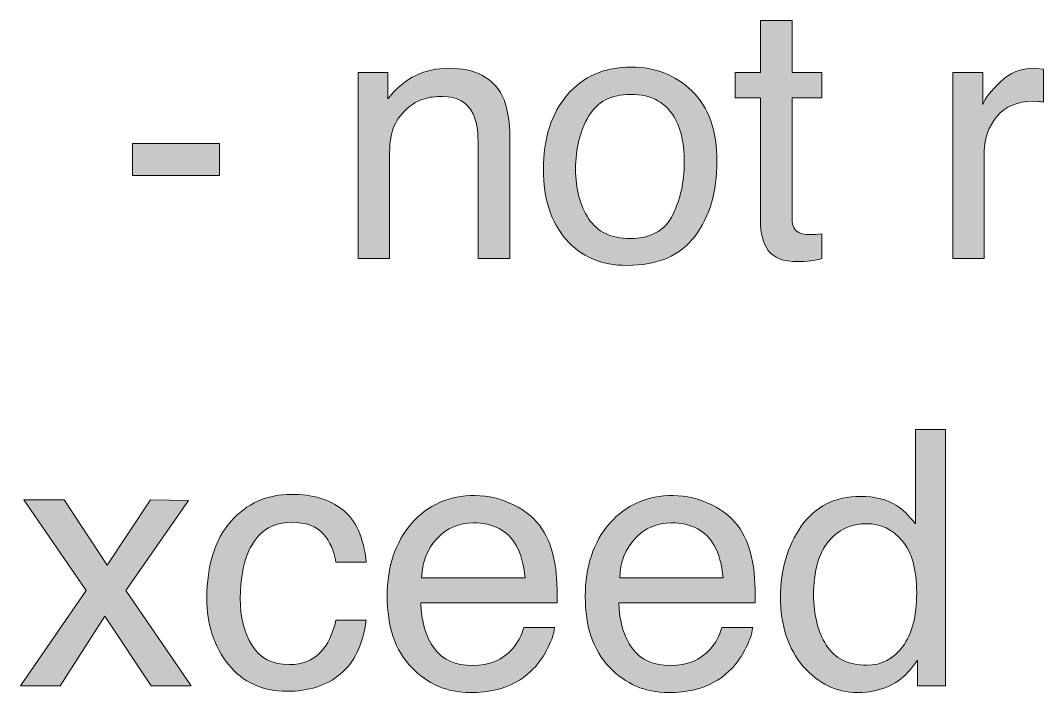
# Model space of a CAD drawing. Header units: millimetres. Extents: x 5.6 to 101.1, y 33.8 to 120.6.
# Drawn here: x 85.45 to 90.51, y 74.04 to 77.37 of the extents above; entities that cross this region are included whole.
import ezdxf

# ---------------------------------------------------------------- set-up
doc = ezdxf.new("R2010")
doc.units = ezdxf.units.MM
doc.layers.add('Text and Guidance', color=7, linetype='Continuous')

msp = doc.modelspace()

# ---------------------------------------------------------------- hatches: boundary and pattern name
at = {"layer": 'Text and Guidance', "true_color": 0x5994dc, "transparency": 33554687}
h = msp.add_hatch(color=153, dxfattribs=at)
edge = h.paths.add_edge_path(flags=0)
edge.add_spline(control_points=[(89.1112, 77.3733), (89.1112, 77.3733), (89.2679, 77.3733), (89.2679, 77.3733), (89.2679, 77.3733), (89.2679, 77.1158), (89.2679, 77.1158), (89.2679, 77.1158), (89.4152, 77.1158), (89.4152, 77.1158), (89.4152, 77.1158), (89.4152, 76.9892), (89.4152, 76.9892), (89.4152, 76.9892), (89.2679, 76.9892), (89.2679, 76.9892), (89.2679, 76.9892), (89.2679, 76.3871), (89.2679, 76.3871), (89.2679, 76.355), (89.2788, 76.3335), (89.3006, 76.3226), (89.3127, 76.3162), (89.3328, 76.3131), (89.3609, 76.3131), (89.3609, 76.3131), (89.385, 76.3135), (89.385, 76.3135), (89.385, 76.3135), (89.4152, 76.3157), (89.4152, 76.3157), (89.4152, 76.3157), (89.4152, 76.1934), (89.4152, 76.1934), (89.3974, 76.1882), (89.3789, 76.1845), (89.3596, 76.1822), (89.3404, 76.1799), (89.3196, 76.1787), (89.2972, 76.1787), (89.2248, 76.1787), (89.1757, 76.1972), (89.1499, 76.2343), (89.1241, 76.2713), (89.1112, 76.3194), (89.1112, 76.3785), (89.1112, 76.3785), (89.1112, 76.9892), (89.1112, 76.9892), (89.1112, 76.9892), (88.9863, 76.9892), (88.9863, 76.9892), (88.9863, 76.9892), (88.9863, 77.1158), (88.9863, 77.1158), (88.9863, 77.1158), (89.1112, 77.1158), (89.1112, 77.1158), (89.1112, 77.1158), (89.1112, 77.3733), (89.1112, 77.3733)], knot_values=[0, 0, 0, 0, 1, 1, 1, 2, 2, 2, 3, 3, 3, 4, 4, 4, 5, 5, 5, 6, 6, 6, 7, 7, 7, 8, 8, 8, 9, 9, 9, 10, 10, 10, 11, 11, 11, 12, 12, 12, 13, 13, 13, 14, 14, 14, 15, 15, 15, 16, 16, 16, 17, 17, 17, 18, 18, 18, 19, 19, 19, 20, 20, 20, 20], degree=3, periodic=1)
h = msp.add_hatch(color=153, dxfattribs=at)
edge = h.paths.add_edge_path(flags=0)
edge.add_spline(control_points=[(87.1182, 77.1158), (87.1182, 77.1158), (87.2654, 77.1158), (87.2654, 77.1158), (87.2654, 77.1158), (87.2654, 76.9849), (87.2654, 76.9849), (87.3091, 77.0388), (87.3553, 77.0776), (87.4041, 77.1011), (87.4529, 77.1247), (87.5072, 77.1365), (87.5669, 77.1365), (87.6978, 77.1365), (87.7862, 77.0908), (87.8322, 76.9995), (87.8574, 76.9496), (87.8701, 76.8781), (87.8701, 76.7851), (87.8701, 76.7851), (87.8701, 76.1934), (87.8701, 76.1934), (87.8701, 76.1934), (87.7124, 76.1934), (87.7124, 76.1934), (87.7124, 76.1934), (87.7124, 76.7747), (87.7124, 76.7747), (87.7124, 76.831), (87.7041, 76.8764), (87.6875, 76.9108), (87.6599, 76.9682), (87.6099, 76.9969), (87.5376, 76.9969), (87.5009, 76.9969), (87.4707, 76.9932), (87.4472, 76.9857), (87.4047, 76.9731), (87.3674, 76.9478), (87.3352, 76.9099), (87.3094, 76.8795), (87.2926, 76.8481), (87.2848, 76.8156), (87.2771, 76.7832), (87.2732, 76.7368), (87.2732, 76.6765), (87.2732, 76.6765), (87.2732, 76.1934), (87.2732, 76.1934), (87.2732, 76.1934), (87.1182, 76.1934), (87.1182, 76.1934), (87.1182, 76.1934), (87.1182, 77.1158), (87.1182, 77.1158)], knot_values=[0, 0, 0, 0, 1, 1, 1, 2, 2, 2, 3, 3, 3, 4, 4, 4, 5, 5, 5, 6, 6, 6, 7, 7, 7, 8, 8, 8, 9, 9, 9, 10, 10, 10, 11, 11, 11, 12, 12, 12, 13, 13, 13, 14, 14, 14, 15, 15, 15, 16, 16, 16, 17, 17, 17, 18, 18, 18, 18], degree=3, periodic=1)
h = msp.add_hatch(color=153, dxfattribs=at)
edge = h.paths.add_edge_path(flags=0)
edge.add_spline(control_points=[(88.4712, 77.1425), (88.5901, 77.1425), (88.6906, 77.1029), (88.7727, 77.0236), (88.8548, 76.9444), (88.8958, 76.8278), (88.8958, 76.674), (88.8958, 76.5252), (88.8597, 76.4024), (88.7873, 76.3053), (88.715, 76.2083), (88.6027, 76.1598), (88.4506, 76.1598), (88.3237, 76.1598), (88.2229, 76.2027), (88.1482, 76.2885), (88.0736, 76.3744), (88.0363, 76.4896), (88.0363, 76.6343), (88.0363, 76.7894), (88.0756, 76.9128), (88.1543, 77.0047), (88.2329, 77.0966), (88.3386, 77.1425), (88.4712, 77.1425)], knot_values=[0, 0, 0, 0, 1, 1, 1, 2, 2, 2, 3, 3, 3, 4, 4, 4, 5, 5, 5, 6, 6, 6, 7, 7, 7, 8, 8, 8, 8], degree=3, periodic=1)
edge = h.paths.add_edge_path(flags=0)
edge.add_spline(control_points=[(88.4652, 76.2933), (88.568, 76.2933), (88.6385, 76.3322), (88.6766, 76.41), (88.7148, 76.4878), (88.7339, 76.5743), (88.7339, 76.6696), (88.7339, 76.7558), (88.7201, 76.8258), (88.6926, 76.8798), (88.6489, 76.9648), (88.5737, 77.0073), (88.4669, 77.0073), (88.3722, 77.0073), (88.3033, 76.9711), (88.2602, 76.8987), (88.2171, 76.8264), (88.1956, 76.7391), (88.1956, 76.6369), (88.1956, 76.5387), (88.2171, 76.4569), (88.2602, 76.3915), (88.3033, 76.326), (88.3716, 76.2933), (88.4652, 76.2933)], knot_values=[0, 0, 0, 0, 1, 1, 1, 2, 2, 2, 3, 3, 3, 4, 4, 4, 5, 5, 5, 6, 6, 6, 7, 7, 7, 8, 8, 8, 8], degree=3, periodic=1)
h = msp.add_hatch(color=153, dxfattribs=at)
edge = h.paths.add_edge_path(flags=0)
edge.add_spline(control_points=[(90.0646, 77.1158), (90.0646, 77.1158), (90.2119, 77.1158), (90.2119, 77.1158), (90.2119, 77.1158), (90.2119, 76.9565), (90.2119, 76.9565), (90.2239, 76.9875), (90.2535, 77.0252), (90.3006, 77.0697), (90.3477, 77.1142), (90.4019, 77.1365), (90.4634, 77.1365), (90.4634, 77.1365), (90.478, 77.1356), (90.478, 77.1356), (90.478, 77.1356), (90.5133, 77.1322), (90.5133, 77.1322), (90.5133, 77.1322), (90.5133, 76.9685), (90.5133, 76.9685), (90.5041, 76.9702), (90.4956, 76.9714), (90.4879, 76.972), (90.4879, 76.972), (90.4625, 76.9728), (90.4625, 76.9728), (90.3844, 76.9728), (90.3244, 76.9477), (90.2825, 76.8975), (90.2406, 76.8472), (90.2196, 76.7894), (90.2196, 76.7239), (90.2196, 76.7239), (90.2196, 76.1934), (90.2196, 76.1934), (90.2196, 76.1934), (90.0646, 76.1934), (90.0646, 76.1934), (90.0646, 76.1934), (90.0646, 77.1158), (90.0646, 77.1158)], knot_values=[0, 0, 0, 0, 1, 1, 1, 2, 2, 2, 3, 3, 3, 4, 4, 4, 5, 5, 5, 6, 6, 6, 7, 7, 7, 8, 8, 8, 9, 9, 9, 10, 10, 10, 11, 11, 11, 12, 12, 12, 13, 13, 13, 14, 14, 14, 14], degree=3, periodic=1)
for points in [[(86.0002, 76.7644), (86.4326, 76.7644), (86.4326, 76.6051), (86.0002, 76.6051)], [(85.4624, 74.9991), (85.663, 74.9991), (85.8749, 74.6744), (86.0894, 74.9991), (86.278, 74.9948), (85.9671, 74.5495), (86.2918, 74.0767), (86.0937, 74.0767), (85.8646, 74.4229), (85.6424, 74.0767), (85.446, 74.0767), (85.7707, 74.5495)]]:
    msp.add_hatch(color=153, dxfattribs=at).paths.add_polyline_path(points, flags=0)
h = msp.add_hatch(color=153, dxfattribs=at)
edge = h.paths.add_edge_path(flags=0)
edge.add_spline(control_points=[(89.6077, 75.0155), (89.6783, 75.0155), (89.7374, 75.0006), (89.7851, 74.9707), (89.8127, 74.9535), (89.844, 74.9233), (89.879, 74.8803), (89.879, 74.8803), (89.879, 75.3462), (89.879, 75.3462), (89.879, 75.3462), (90.028, 75.3462), (90.028, 75.3462), (90.028, 75.3462), (90.028, 74.0767), (90.028, 74.0767), (90.028, 74.0767), (89.8885, 74.0767), (89.8885, 74.0767), (89.8885, 74.0767), (89.8885, 74.205), (89.8885, 74.205), (89.8523, 74.1482), (89.8095, 74.1071), (89.7601, 74.0819), (89.7107, 74.0566), (89.6542, 74.044), (89.5905, 74.044), (89.4877, 74.044), (89.3987, 74.0872), (89.3235, 74.1736), (89.2482, 74.26), (89.2106, 74.375), (89.2106, 74.5185), (89.2106, 74.6529), (89.2449, 74.7693), (89.3136, 74.8678), (89.3822, 74.9662), (89.4802, 75.0155), (89.6077, 75.0155)], knot_values=[0, 0, 0, 0, 1, 1, 1, 2, 2, 2, 3, 3, 3, 4, 4, 4, 5, 5, 5, 6, 6, 6, 7, 7, 7, 8, 8, 8, 9, 9, 9, 10, 10, 10, 11, 11, 11, 12, 12, 12, 13, 13, 13, 13], degree=3, periodic=1)
edge = h.paths.add_edge_path(flags=0)
edge.add_spline(control_points=[(89.3743, 74.5271), (89.3743, 74.4284), (89.3952, 74.3457), (89.4371, 74.2791), (89.4791, 74.2125), (89.5462, 74.1792), (89.6387, 74.1792), (89.7105, 74.1792), (89.7695, 74.21), (89.8157, 74.2718), (89.8619, 74.3335), (89.885, 74.4221), (89.885, 74.5375), (89.885, 74.654), (89.8612, 74.7403), (89.8135, 74.7963), (89.7659, 74.8523), (89.707, 74.8803), (89.637, 74.8803), (89.5589, 74.8803), (89.4956, 74.8504), (89.447, 74.7907), (89.3985, 74.731), (89.3743, 74.6431), (89.3743, 74.5271)], knot_values=[0, 0, 0, 0, 1, 1, 1, 2, 2, 2, 3, 3, 3, 4, 4, 4, 5, 5, 5, 6, 6, 6, 7, 7, 7, 8, 8, 8, 8], degree=3, periodic=1)
h = msp.add_hatch(color=153, dxfattribs=at)
edge = h.paths.add_edge_path(flags=0)
edge.add_spline(control_points=[(86.7879, 75.0258), (86.8918, 75.0258), (86.9763, 75.0006), (87.0415, 74.95), (87.1067, 74.8995), (87.1459, 74.8125), (87.1591, 74.6891), (87.1591, 74.6891), (87.0083, 74.6891), (87.0083, 74.6891), (86.9992, 74.7459), (86.9782, 74.7931), (86.9455, 74.8307), (86.9127, 74.8683), (86.8602, 74.8872), (86.7879, 74.8872), (86.6891, 74.8872), (86.6185, 74.8389), (86.576, 74.7425), (86.5484, 74.6799), (86.5346, 74.6026), (86.5346, 74.5108), (86.5346, 74.4183), (86.5542, 74.3405), (86.5932, 74.2774), (86.6323, 74.2142), (86.6937, 74.1826), (86.7775, 74.1826), (86.8418, 74.1826), (86.8928, 74.2023), (86.9304, 74.2416), (86.968, 74.281), (86.994, 74.3348), (87.0083, 74.4031), (87.0083, 74.4031), (87.1591, 74.4031), (87.1591, 74.4031), (87.1418, 74.2808), (87.0988, 74.1914), (87.0299, 74.1348), (86.961, 74.0783), (86.8728, 74.05), (86.7655, 74.05), (86.6449, 74.05), (86.5487, 74.0941), (86.4769, 74.1822), (86.4052, 74.2703), (86.3693, 74.3804), (86.3693, 74.5125), (86.3693, 74.6744), (86.4086, 74.8005), (86.4873, 74.8906), (86.5659, 74.9807), (86.6661, 75.0258), (86.7879, 75.0258)], knot_values=[0, 0, 0, 0, 1, 1, 1, 2, 2, 2, 3, 3, 3, 4, 4, 4, 5, 5, 5, 6, 6, 6, 7, 7, 7, 8, 8, 8, 9, 9, 9, 10, 10, 10, 11, 11, 11, 12, 12, 12, 13, 13, 13, 14, 14, 14, 15, 15, 15, 16, 16, 16, 17, 17, 17, 18, 18, 18, 18], degree=3, periodic=1)
h = msp.add_hatch(color=153, dxfattribs=at)
edge = h.paths.add_edge_path(flags=0)
edge.add_spline(control_points=[(87.6982, 75.0198), (87.7637, 75.0198), (87.8271, 75.0044), (87.8886, 74.9737), (87.95, 74.943), (87.9968, 74.9032), (88.029, 74.8544), (88.06, 74.8079), (88.0806, 74.7537), (88.091, 74.6916), (88.1002, 74.6492), (88.1048, 74.5814), (88.1048, 74.4884), (88.1048, 74.4884), (87.4287, 74.4884), (87.4287, 74.4884), (87.4315, 74.3948), (87.4536, 74.3197), (87.495, 74.2632), (87.5363, 74.2066), (87.6003, 74.1783), (87.687, 74.1783), (87.768, 74.1783), (87.8326, 74.205), (87.8808, 74.2584), (87.9084, 74.2894), (87.9279, 74.3253), (87.9394, 74.3661), (87.9394, 74.3661), (88.0918, 74.3661), (88.0918, 74.3661), (88.0878, 74.3322), (88.0745, 74.2945), (88.0518, 74.2528), (88.0291, 74.2112), (88.0037, 74.1772), (87.9756, 74.1508), (87.9285, 74.1048), (87.8702, 74.0738), (87.8007, 74.0577), (87.7634, 74.0486), (87.7212, 74.044), (87.6741, 74.044), (87.5593, 74.044), (87.462, 74.0857), (87.3821, 74.1693), (87.3023, 74.2528), (87.2624, 74.3698), (87.2624, 74.5202), (87.2624, 74.6684), (87.3026, 74.7887), (87.383, 74.8811), (87.4634, 74.9736), (87.5685, 75.0198), (87.6982, 75.0198)], knot_values=[0, 0, 0, 0, 1, 1, 1, 2, 2, 2, 3, 3, 3, 4, 4, 4, 5, 5, 5, 6, 6, 6, 7, 7, 7, 8, 8, 8, 9, 9, 9, 10, 10, 10, 11, 11, 11, 12, 12, 12, 13, 13, 13, 14, 14, 14, 15, 15, 15, 16, 16, 16, 17, 17, 17, 18, 18, 18, 18], degree=3, periodic=1)
edge = h.paths.add_edge_path(flags=0)
edge.add_spline(control_points=[(87.9454, 74.6115), (87.9391, 74.6787), (87.9245, 74.7324), (87.9015, 74.7726), (87.859, 74.8472), (87.7881, 74.8846), (87.6888, 74.8846), (87.6176, 74.8846), (87.5578, 74.8589), (87.5096, 74.8075), (87.4614, 74.7561), (87.4358, 74.6908), (87.433, 74.6115), (87.433, 74.6115), (87.9454, 74.6115), (87.9454, 74.6115)], knot_values=[0, 0, 0, 0, 1, 1, 1, 2, 2, 2, 3, 3, 3, 4, 4, 4, 5, 5, 5, 5], degree=3, periodic=1)
h = msp.add_hatch(color=153, dxfattribs=at)
edge = h.paths.add_edge_path(flags=0)
edge.add_spline(control_points=[(88.6792, 75.0198), (88.7447, 75.0198), (88.8081, 75.0044), (88.8696, 74.9737), (88.931, 74.943), (88.9778, 74.9032), (89.01, 74.8544), (89.041, 74.8079), (89.0616, 74.7537), (89.072, 74.6916), (89.0811, 74.6492), (89.0857, 74.5814), (89.0857, 74.4884), (89.0857, 74.4884), (88.4096, 74.4884), (88.4096, 74.4884), (88.4125, 74.3948), (88.4346, 74.3197), (88.476, 74.2632), (88.5173, 74.2066), (88.5813, 74.1783), (88.668, 74.1783), (88.749, 74.1783), (88.8136, 74.205), (88.8618, 74.2584), (88.8894, 74.2894), (88.9089, 74.3253), (88.9204, 74.3661), (88.9204, 74.3661), (89.0728, 74.3661), (89.0728, 74.3661), (89.0688, 74.3322), (89.0555, 74.2945), (89.0328, 74.2528), (89.0101, 74.2112), (88.9847, 74.1772), (88.9566, 74.1508), (88.9095, 74.1048), (88.8512, 74.0738), (88.7817, 74.0577), (88.7444, 74.0486), (88.7022, 74.044), (88.6551, 74.044), (88.5403, 74.044), (88.4429, 74.0857), (88.3631, 74.1693), (88.2833, 74.2528), (88.2434, 74.3698), (88.2434, 74.5202), (88.2434, 74.6684), (88.2836, 74.7887), (88.364, 74.8811), (88.4444, 74.9736), (88.5495, 75.0198), (88.6792, 75.0198)], knot_values=[0, 0, 0, 0, 1, 1, 1, 2, 2, 2, 3, 3, 3, 4, 4, 4, 5, 5, 5, 6, 6, 6, 7, 7, 7, 8, 8, 8, 9, 9, 9, 10, 10, 10, 11, 11, 11, 12, 12, 12, 13, 13, 13, 14, 14, 14, 15, 15, 15, 16, 16, 16, 17, 17, 17, 18, 18, 18, 18], degree=3, periodic=1)
edge = h.paths.add_edge_path(flags=0)
edge.add_spline(control_points=[(88.9264, 74.6115), (88.9201, 74.6787), (88.9054, 74.7324), (88.8825, 74.7726), (88.84, 74.8472), (88.7691, 74.8846), (88.6697, 74.8846), (88.5985, 74.8846), (88.5388, 74.8589), (88.4906, 74.8075), (88.4424, 74.7561), (88.4168, 74.6908), (88.4139, 74.6115), (88.4139, 74.6115), (88.9264, 74.6115), (88.9264, 74.6115)], knot_values=[0, 0, 0, 0, 1, 1, 1, 2, 2, 2, 3, 3, 3, 4, 4, 4, 5, 5, 5, 5], degree=3, periodic=1)

# ---------------------------------------------------------------- linework, layer by layer
at = {"layer": 'Text and Guidance', "color": 153, "linetype": 'Continuous', "lineweight": 0, "true_color": 0x5994dc}
for points in [[(86.0002, 76.7644), (86.4326, 76.7644), (86.4326, 76.6051), (86.0002, 76.6051), (86.0002, 76.7644)], [(85.4624, 74.9991), (85.663, 74.9991), (85.8749, 74.6744), (86.0894, 74.9991), (86.278, 74.9948), (85.9671, 74.5495), (86.2918, 74.0767), (86.0937, 74.0767), (85.8646, 74.4229), (85.6424, 74.0767), (85.446, 74.0767), (85.7707, 74.5495), (85.4624, 74.9991)]]:
    msp.add_lwpolyline(points, close=True, dxfattribs=at)
for points, knots in [([(89.1112, 77.3733), (89.1112, 77.3733), (89.2679, 77.3733), (89.2679, 77.3733), (89.2679, 77.3733), (89.2679, 77.1158), (89.2679, 77.1158), (89.2679, 77.1158), (89.4152, 77.1158), (89.4152, 77.1158), (89.4152, 77.1158), (89.4152, 76.9892), (89.4152, 76.9892), (89.4152, 76.9892), (89.2679, 76.9892), (89.2679, 76.9892), (89.2679, 76.9892), (89.2679, 76.3871), (89.2679, 76.3871), (89.2679, 76.355), (89.2788, 76.3335), (89.3006, 76.3226), (89.3127, 76.3162), (89.3328, 76.3131), (89.3609, 76.3131), (89.3609, 76.3131), (89.385, 76.3135), (89.385, 76.3135), (89.385, 76.3135), (89.4152, 76.3157), (89.4152, 76.3157), (89.4152, 76.3157), (89.4152, 76.1934), (89.4152, 76.1934), (89.3974, 76.1882), (89.3789, 76.1845), (89.3596, 76.1822), (89.3404, 76.1799), (89.3196, 76.1787), (89.2972, 76.1787), (89.2248, 76.1787), (89.1757, 76.1972), (89.1499, 76.2343), (89.1241, 76.2713), (89.1112, 76.3194), (89.1112, 76.3785), (89.1112, 76.3785), (89.1112, 76.9892), (89.1112, 76.9892), (89.1112, 76.9892), (88.9863, 76.9892), (88.9863, 76.9892), (88.9863, 76.9892), (88.9863, 77.1158), (88.9863, 77.1158), (88.9863, 77.1158), (89.1112, 77.1158), (89.1112, 77.1158), (89.1112, 77.1158), (89.1112, 77.3733), (89.1112, 77.3733)], [0, 0, 0, 0, 1, 1, 1, 2, 2, 2, 3, 3, 3, 4, 4, 4, 5, 5, 5, 6, 6, 6, 7, 7, 7, 8, 8, 8, 9, 9, 9, 10, 10, 10, 11, 11, 11, 12, 12, 12, 13, 13, 13, 14, 14, 14, 15, 15, 15, 16, 16, 16, 17, 17, 17, 18, 18, 18, 19, 19, 19, 20, 20, 20, 20]), ([(87.1182, 77.1158), (87.1182, 77.1158), (87.2654, 77.1158), (87.2654, 77.1158), (87.2654, 77.1158), (87.2654, 76.9849), (87.2654, 76.9849), (87.3091, 77.0388), (87.3553, 77.0776), (87.4041, 77.1011), (87.4529, 77.1247), (87.5072, 77.1365), (87.5669, 77.1365), (87.6978, 77.1365), (87.7862, 77.0908), (87.8322, 76.9995), (87.8574, 76.9496), (87.8701, 76.8781), (87.8701, 76.7851), (87.8701, 76.7851), (87.8701, 76.1934), (87.8701, 76.1934), (87.8701, 76.1934), (87.7124, 76.1934), (87.7124, 76.1934), (87.7124, 76.1934), (87.7124, 76.7747), (87.7124, 76.7747), (87.7124, 76.831), (87.7041, 76.8764), (87.6875, 76.9108), (87.6599, 76.9682), (87.6099, 76.9969), (87.5376, 76.9969), (87.5009, 76.9969), (87.4707, 76.9932), (87.4472, 76.9857), (87.4047, 76.9731), (87.3674, 76.9478), (87.3352, 76.9099), (87.3094, 76.8795), (87.2926, 76.8481), (87.2848, 76.8156), (87.2771, 76.7832), (87.2732, 76.7368), (87.2732, 76.6765), (87.2732, 76.6765), (87.2732, 76.1934), (87.2732, 76.1934), (87.2732, 76.1934), (87.1182, 76.1934), (87.1182, 76.1934), (87.1182, 76.1934), (87.1182, 77.1158), (87.1182, 77.1158)], [0, 0, 0, 0, 1, 1, 1, 2, 2, 2, 3, 3, 3, 4, 4, 4, 5, 5, 5, 6, 6, 6, 7, 7, 7, 8, 8, 8, 9, 9, 9, 10, 10, 10, 11, 11, 11, 12, 12, 12, 13, 13, 13, 14, 14, 14, 15, 15, 15, 16, 16, 16, 17, 17, 17, 18, 18, 18, 18]), ([(88.4712, 77.1425), (88.5901, 77.1425), (88.6906, 77.1029), (88.7727, 77.0236), (88.8548, 76.9444), (88.8958, 76.8278), (88.8958, 76.674), (88.8958, 76.5252), (88.8597, 76.4024), (88.7873, 76.3053), (88.715, 76.2083), (88.6027, 76.1598), (88.4506, 76.1598), (88.3237, 76.1598), (88.2229, 76.2027), (88.1482, 76.2885), (88.0736, 76.3744), (88.0363, 76.4896), (88.0363, 76.6343), (88.0363, 76.7894), (88.0756, 76.9128), (88.1543, 77.0047), (88.2329, 77.0966), (88.3386, 77.1425), (88.4712, 77.1425)], [0, 0, 0, 0, 1, 1, 1, 2, 2, 2, 3, 3, 3, 4, 4, 4, 5, 5, 5, 6, 6, 6, 7, 7, 7, 8, 8, 8, 8]), ([(90.0646, 77.1158), (90.0646, 77.1158), (90.2119, 77.1158), (90.2119, 77.1158), (90.2119, 77.1158), (90.2119, 76.9565), (90.2119, 76.9565), (90.2239, 76.9875), (90.2535, 77.0252), (90.3006, 77.0697), (90.3477, 77.1142), (90.4019, 77.1365), (90.4634, 77.1365), (90.4634, 77.1365), (90.478, 77.1356), (90.478, 77.1356), (90.478, 77.1356), (90.5133, 77.1322), (90.5133, 77.1322), (90.5133, 77.1322), (90.5133, 76.9685), (90.5133, 76.9685), (90.5041, 76.9702), (90.4956, 76.9714), (90.4879, 76.972), (90.4879, 76.972), (90.4625, 76.9728), (90.4625, 76.9728), (90.3844, 76.9728), (90.3244, 76.9477), (90.2825, 76.8975), (90.2406, 76.8472), (90.2196, 76.7894), (90.2196, 76.7239), (90.2196, 76.7239), (90.2196, 76.1934), (90.2196, 76.1934), (90.2196, 76.1934), (90.0646, 76.1934), (90.0646, 76.1934), (90.0646, 76.1934), (90.0646, 77.1158), (90.0646, 77.1158)], [0, 0, 0, 0, 1, 1, 1, 2, 2, 2, 3, 3, 3, 4, 4, 4, 5, 5, 5, 6, 6, 6, 7, 7, 7, 8, 8, 8, 9, 9, 9, 10, 10, 10, 11, 11, 11, 12, 12, 12, 13, 13, 13, 14, 14, 14, 14]), ([(88.4652, 76.2933), (88.568, 76.2933), (88.6385, 76.3322), (88.6766, 76.41), (88.7148, 76.4878), (88.7339, 76.5743), (88.7339, 76.6696), (88.7339, 76.7558), (88.7201, 76.8258), (88.6926, 76.8798), (88.6489, 76.9648), (88.5737, 77.0073), (88.4669, 77.0073), (88.3722, 77.0073), (88.3033, 76.9711), (88.2602, 76.8987), (88.2171, 76.8264), (88.1956, 76.7391), (88.1956, 76.6369), (88.1956, 76.5387), (88.2171, 76.4569), (88.2602, 76.3915), (88.3033, 76.326), (88.3716, 76.2933), (88.4652, 76.2933)], [0, 0, 0, 0, 1, 1, 1, 2, 2, 2, 3, 3, 3, 4, 4, 4, 5, 5, 5, 6, 6, 6, 7, 7, 7, 8, 8, 8, 8]), ([(89.6077, 75.0155), (89.6783, 75.0155), (89.7374, 75.0006), (89.7851, 74.9707), (89.8127, 74.9535), (89.844, 74.9233), (89.879, 74.8803), (89.879, 74.8803), (89.879, 75.3462), (89.879, 75.3462), (89.879, 75.3462), (90.028, 75.3462), (90.028, 75.3462), (90.028, 75.3462), (90.028, 74.0767), (90.028, 74.0767), (90.028, 74.0767), (89.8885, 74.0767), (89.8885, 74.0767), (89.8885, 74.0767), (89.8885, 74.205), (89.8885, 74.205), (89.8523, 74.1482), (89.8095, 74.1071), (89.7601, 74.0819), (89.7107, 74.0566), (89.6542, 74.044), (89.5905, 74.044), (89.4877, 74.044), (89.3987, 74.0872), (89.3235, 74.1736), (89.2482, 74.26), (89.2106, 74.375), (89.2106, 74.5185), (89.2106, 74.6529), (89.2449, 74.7693), (89.3136, 74.8678), (89.3822, 74.9662), (89.4802, 75.0155), (89.6077, 75.0155)], [0, 0, 0, 0, 1, 1, 1, 2, 2, 2, 3, 3, 3, 4, 4, 4, 5, 5, 5, 6, 6, 6, 7, 7, 7, 8, 8, 8, 9, 9, 9, 10, 10, 10, 11, 11, 11, 12, 12, 12, 13, 13, 13, 13]), ([(86.7879, 75.0258), (86.8918, 75.0258), (86.9763, 75.0006), (87.0415, 74.95), (87.1067, 74.8995), (87.1459, 74.8125), (87.1591, 74.6891), (87.1591, 74.6891), (87.0083, 74.6891), (87.0083, 74.6891), (86.9992, 74.7459), (86.9782, 74.7931), (86.9455, 74.8307), (86.9127, 74.8683), (86.8602, 74.8872), (86.7879, 74.8872), (86.6891, 74.8872), (86.6185, 74.8389), (86.576, 74.7425), (86.5484, 74.6799), (86.5346, 74.6026), (86.5346, 74.5108), (86.5346, 74.4183), (86.5542, 74.3405), (86.5932, 74.2774), (86.6323, 74.2142), (86.6937, 74.1826), (86.7775, 74.1826), (86.8418, 74.1826), (86.8928, 74.2023), (86.9304, 74.2416), (86.968, 74.281), (86.994, 74.3348), (87.0083, 74.4031), (87.0083, 74.4031), (87.1591, 74.4031), (87.1591, 74.4031), (87.1418, 74.2808), (87.0988, 74.1914), (87.0299, 74.1348), (86.961, 74.0783), (86.8728, 74.05), (86.7655, 74.05), (86.6449, 74.05), (86.5487, 74.0941), (86.4769, 74.1822), (86.4052, 74.2703), (86.3693, 74.3804), (86.3693, 74.5125), (86.3693, 74.6744), (86.4086, 74.8005), (86.4873, 74.8906), (86.5659, 74.9807), (86.6661, 75.0258), (86.7879, 75.0258)], [0, 0, 0, 0, 1, 1, 1, 2, 2, 2, 3, 3, 3, 4, 4, 4, 5, 5, 5, 6, 6, 6, 7, 7, 7, 8, 8, 8, 9, 9, 9, 10, 10, 10, 11, 11, 11, 12, 12, 12, 13, 13, 13, 14, 14, 14, 15, 15, 15, 16, 16, 16, 17, 17, 17, 18, 18, 18, 18]), ([(87.6982, 75.0198), (87.7637, 75.0198), (87.8271, 75.0044), (87.8886, 74.9737), (87.95, 74.943), (87.9968, 74.9032), (88.029, 74.8544), (88.06, 74.8079), (88.0806, 74.7537), (88.091, 74.6916), (88.1002, 74.6492), (88.1048, 74.5814), (88.1048, 74.4884), (88.1048, 74.4884), (87.4287, 74.4884), (87.4287, 74.4884), (87.4315, 74.3948), (87.4536, 74.3197), (87.495, 74.2632), (87.5363, 74.2066), (87.6003, 74.1783), (87.687, 74.1783), (87.768, 74.1783), (87.8326, 74.205), (87.8808, 74.2584), (87.9084, 74.2894), (87.9279, 74.3253), (87.9394, 74.3661), (87.9394, 74.3661), (88.0918, 74.3661), (88.0918, 74.3661), (88.0878, 74.3322), (88.0745, 74.2945), (88.0518, 74.2528), (88.0291, 74.2112), (88.0037, 74.1772), (87.9756, 74.1508), (87.9285, 74.1048), (87.8702, 74.0738), (87.8007, 74.0577), (87.7634, 74.0486), (87.7212, 74.044), (87.6741, 74.044), (87.5593, 74.044), (87.462, 74.0857), (87.3821, 74.1693), (87.3023, 74.2528), (87.2624, 74.3698), (87.2624, 74.5202), (87.2624, 74.6684), (87.3026, 74.7887), (87.383, 74.8811), (87.4634, 74.9736), (87.5685, 75.0198), (87.6982, 75.0198)], [0, 0, 0, 0, 1, 1, 1, 2, 2, 2, 3, 3, 3, 4, 4, 4, 5, 5, 5, 6, 6, 6, 7, 7, 7, 8, 8, 8, 9, 9, 9, 10, 10, 10, 11, 11, 11, 12, 12, 12, 13, 13, 13, 14, 14, 14, 15, 15, 15, 16, 16, 16, 17, 17, 17, 18, 18, 18, 18]), ([(88.6792, 75.0198), (88.7447, 75.0198), (88.8081, 75.0044), (88.8696, 74.9737), (88.931, 74.943), (88.9778, 74.9032), (89.01, 74.8544), (89.041, 74.8079), (89.0616, 74.7537), (89.072, 74.6916), (89.0811, 74.6492), (89.0857, 74.5814), (89.0857, 74.4884), (89.0857, 74.4884), (88.4096, 74.4884), (88.4096, 74.4884), (88.4125, 74.3948), (88.4346, 74.3197), (88.476, 74.2632), (88.5173, 74.2066), (88.5813, 74.1783), (88.668, 74.1783), (88.749, 74.1783), (88.8136, 74.205), (88.8618, 74.2584), (88.8894, 74.2894), (88.9089, 74.3253), (88.9204, 74.3661), (88.9204, 74.3661), (89.0728, 74.3661), (89.0728, 74.3661), (89.0688, 74.3322), (89.0555, 74.2945), (89.0328, 74.2528), (89.0101, 74.2112), (88.9847, 74.1772), (88.9566, 74.1508), (88.9095, 74.1048), (88.8512, 74.0738), (88.7817, 74.0577), (88.7444, 74.0486), (88.7022, 74.044), (88.6551, 74.044), (88.5403, 74.044), (88.4429, 74.0857), (88.3631, 74.1693), (88.2833, 74.2528), (88.2434, 74.3698), (88.2434, 74.5202), (88.2434, 74.6684), (88.2836, 74.7887), (88.364, 74.8811), (88.4444, 74.9736), (88.5495, 75.0198), (88.6792, 75.0198)], [0, 0, 0, 0, 1, 1, 1, 2, 2, 2, 3, 3, 3, 4, 4, 4, 5, 5, 5, 6, 6, 6, 7, 7, 7, 8, 8, 8, 9, 9, 9, 10, 10, 10, 11, 11, 11, 12, 12, 12, 13, 13, 13, 14, 14, 14, 15, 15, 15, 16, 16, 16, 17, 17, 17, 18, 18, 18, 18]), ([(87.9454, 74.6115), (87.9391, 74.6787), (87.9245, 74.7324), (87.9015, 74.7726), (87.859, 74.8472), (87.7881, 74.8846), (87.6888, 74.8846), (87.6176, 74.8846), (87.5578, 74.8589), (87.5096, 74.8075), (87.4614, 74.7561), (87.4358, 74.6908), (87.433, 74.6115), (87.433, 74.6115), (87.9454, 74.6115), (87.9454, 74.6115)], [0, 0, 0, 0, 1, 1, 1, 2, 2, 2, 3, 3, 3, 4, 4, 4, 5, 5, 5, 5]), ([(88.9264, 74.6115), (88.9201, 74.6787), (88.9054, 74.7324), (88.8825, 74.7726), (88.84, 74.8472), (88.7691, 74.8846), (88.6697, 74.8846), (88.5985, 74.8846), (88.5388, 74.8589), (88.4906, 74.8075), (88.4424, 74.7561), (88.4168, 74.6908), (88.4139, 74.6115), (88.4139, 74.6115), (88.9264, 74.6115), (88.9264, 74.6115)], [0, 0, 0, 0, 1, 1, 1, 2, 2, 2, 3, 3, 3, 4, 4, 4, 5, 5, 5, 5]), ([(89.3743, 74.5271), (89.3743, 74.4284), (89.3952, 74.3457), (89.4371, 74.2791), (89.4791, 74.2125), (89.5462, 74.1792), (89.6387, 74.1792), (89.7105, 74.1792), (89.7695, 74.21), (89.8157, 74.2718), (89.8619, 74.3335), (89.885, 74.4221), (89.885, 74.5375), (89.885, 74.654), (89.8612, 74.7403), (89.8135, 74.7963), (89.7659, 74.8523), (89.707, 74.8803), (89.637, 74.8803), (89.5589, 74.8803), (89.4956, 74.8504), (89.447, 74.7907), (89.3985, 74.731), (89.3743, 74.6431), (89.3743, 74.5271)], [0, 0, 0, 0, 1, 1, 1, 2, 2, 2, 3, 3, 3, 4, 4, 4, 5, 5, 5, 6, 6, 6, 7, 7, 7, 8, 8, 8, 8])]:
    msp.add_open_spline(points, degree=3, knots=knots, dxfattribs=at)

doc.saveas('drawing.dxf')
